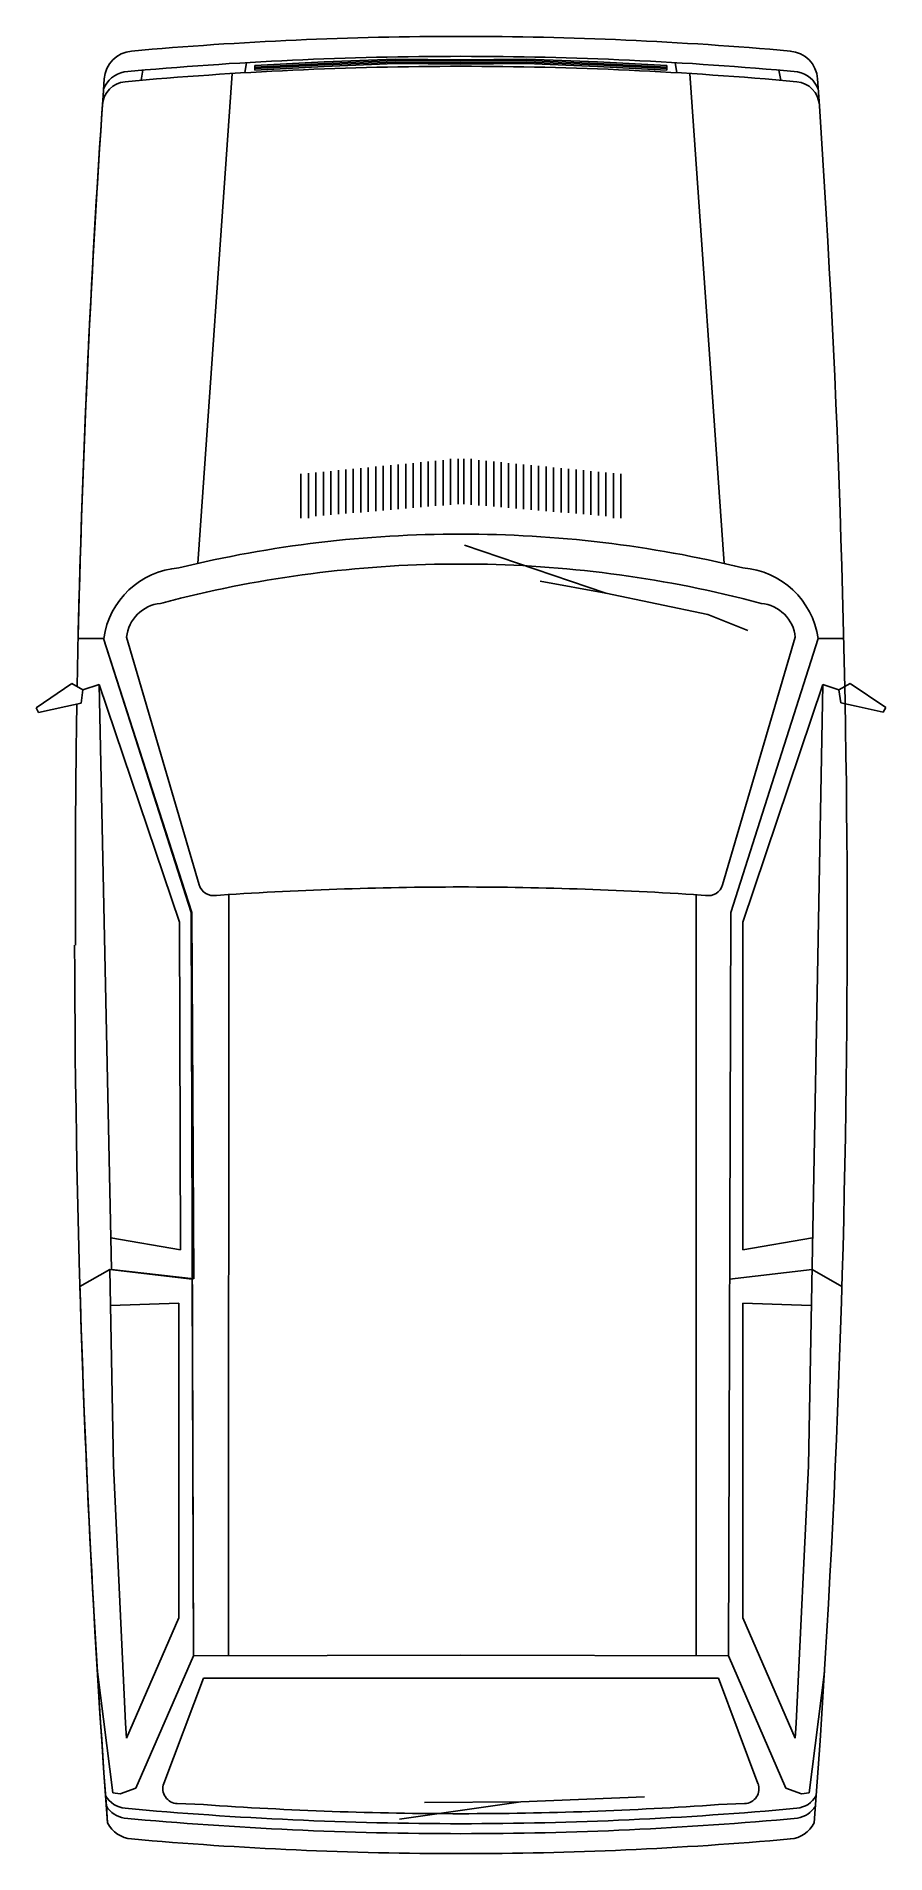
# Model space of a CAD drawing. Extents: x -5.44 to -3.73, y 18.04 to 21.68.
import ezdxf

# ---------------------------------------------------------------- set-up
doc = ezdxf.new("R2010")
doc.units = 0
doc.layers.get('0').update_dxf_attribs({"linetype": 'CONTINUOUS'})

msp = doc.modelspace()

# ---------------------------------------------------------------- linework, layer by layer
at = {"linetype": 'CONTINUOUS'}
for p, q in [((-5.0151, 21.6269), (-5.0183, 21.6066)), ((-4.9983, 21.6209), (-4.8594, 21.6284)), ((-4.9983, 21.6179), (-4.8594, 21.6254)), ((-4.9983, 21.6149), (-4.8594, 21.6224)), ((-4.8594, 21.6284), (-4.7172, 21.6338)), ((-4.8594, 21.6254), (-4.7172, 21.6308)), ((-4.8594, 21.6224), (-4.7172, 21.6278)), ((-4.8594, 21.6194), (-4.7172, 21.6248)), ((-4.7172, 21.6338), (-4.5855, 21.6326)), ((-4.7172, 21.6308), (-4.5855, 21.6296)), ((-4.7172, 21.6278), (-4.5855, 21.6266)), ((-4.7172, 21.6248), (-4.5855, 21.6236)), ((-4.4538, 21.6338), (-4.5855, 21.6326)), ((-4.4538, 21.6308), (-4.5855, 21.6296)), ((-4.4538, 21.6278), (-4.5855, 21.6266)), ((-4.4538, 21.6248), (-4.5855, 21.6236)), ((-4.3115, 21.6284), (-4.4538, 21.6338)), ((-4.3115, 21.6254), (-4.4538, 21.6308)), ((-4.3115, 21.6224), (-4.4538, 21.6278)), ((-4.3115, 21.6194), (-4.4538, 21.6248)), ((-4.1726, 21.6209), (-4.3115, 21.6284)), ((-4.1726, 21.6179), (-4.3115, 21.6254)), ((-4.1726, 21.6149), (-4.3115, 21.6224)), ((-4.1558, 21.6269), (-4.1526, 21.6066)), ((-5.2227, 21.6119), (-5.2265, 21.5915)), ((-5.044, 21.6051), (-5.1127, 20.6239)), ((-4.9983, 21.6209), (-4.9983, 21.6119)), ((-4.9983, 21.6119), (-4.8594, 21.6194)), ((-4.1726, 21.6119), (-4.3115, 21.6194)), ((-4.1726, 21.6209), (-4.1726, 21.6119)), ((-4.1269, 21.6051), (-4.0582, 20.6239)), ((-3.9483, 21.6119), (-3.9444, 21.5915)), ((-4.7111, 20.822), (-4.7111, 20.7325)), ((-4.6961, 20.8234), (-4.6961, 20.7338)), ((-4.6811, 20.8249), (-4.6811, 20.735)), ((-4.6661, 20.8264), (-4.6661, 20.7363)), ((-4.6511, 20.8278), (-4.6511, 20.7376)), ((-4.6361, 20.8293), (-4.6361, 20.7389)), ((-4.6211, 20.8307), (-4.6211, 20.7401)), ((-4.6061, 20.8336), (-4.6061, 20.7414)), ((-4.5911, 20.8336), (-4.5911, 20.7427)), ((-4.5798, 20.8336), (-4.5798, 20.7427)), ((-4.5648, 20.8336), (-4.5648, 20.7414)), ((-4.5498, 20.8307), (-4.5498, 20.7401)), ((-4.5348, 20.8293), (-4.5348, 20.7389)), ((-4.5198, 20.8278), (-4.5198, 20.7376)), ((-4.5048, 20.8264), (-4.5048, 20.7363)), ((-4.4898, 20.8249), (-4.4898, 20.735)), ((-4.4748, 20.8234), (-4.4748, 20.7338)), ((-4.4598, 20.822), (-4.4598, 20.7325)), ((-4.9061, 20.8031), (-4.9061, 20.7146)), ((-4.8911, 20.8045), (-4.8911, 20.7146)), ((-4.8761, 20.806), (-4.8761, 20.7185)), ((-4.8611, 20.8075), (-4.8611, 20.7198)), ((-4.8461, 20.8089), (-4.8461, 20.721)), ((-4.8311, 20.8104), (-4.8311, 20.7223)), ((-4.8161, 20.8118), (-4.8161, 20.7236)), ((-4.8011, 20.8133), (-4.8011, 20.7249)), ((-4.7861, 20.8147), (-4.7861, 20.7261)), ((-4.7711, 20.8162), (-4.7711, 20.7274)), ((-4.7561, 20.8176), (-4.7561, 20.7287)), ((-4.7411, 20.8191), (-4.7411, 20.73)), ((-4.7261, 20.8205), (-4.7261, 20.7312)), ((-4.4448, 20.8205), (-4.4448, 20.7312)), ((-4.4298, 20.8191), (-4.4298, 20.73)), ((-4.4148, 20.8176), (-4.4148, 20.7287)), ((-4.3998, 20.8162), (-4.3998, 20.7274)), ((-4.3848, 20.8147), (-4.3848, 20.7261)), ((-4.3698, 20.8133), (-4.3698, 20.7249)), ((-4.3548, 20.8118), (-4.3548, 20.7236)), ((-4.3398, 20.8104), (-4.3398, 20.7223)), ((-4.3248, 20.8089), (-4.3248, 20.721)), ((-4.3098, 20.8075), (-4.3098, 20.7198)), ((-4.2948, 20.806), (-4.2948, 20.7185)), ((-4.2798, 20.8045), (-4.2798, 20.7146)), ((-4.2648, 20.8031), (-4.2648, 20.7146)), ((-4.5786, 20.6601), (-4.2949, 20.5642)), ((-4.4267, 20.5884), (-4.2949, 20.5642)), ((-4.4267, 20.5884), (-4.4267, 20.5884)), ((-4.2949, 20.5642), (-4.0907, 20.5212)), ((-4.0907, 20.5212), (-4.0103, 20.4892)), ((-5.3526, 20.4735), (-5.3014, 20.4736)), ((-5.3014, 20.4736), (-5.1247, 19.9248)), ((-5.3014, 20.4736), (-5.1262, 19.9243)), ((-5.2555, 20.476), (-5.1099, 19.9799)), ((-3.9155, 20.476), (-4.0611, 19.9799)), ((-3.8696, 20.4736), (-4.0448, 19.9243)), ((-3.8183, 20.4737), (-3.8696, 20.4736)), ((-5.3653, 20.3835), (-5.4363, 20.3346)), ((-5.3428, 20.3704), (-5.3653, 20.3835)), ((-5.3465, 20.3442), (-5.3428, 20.3704)), ((-5.3106, 20.3813), (-5.3428, 20.3704)), ((-5.3106, 20.3813), (-5.1492, 19.9055)), ((-5.3106, 20.3813), (-5.2857, 19.2097)), ((-3.8601, 20.3813), (-4.0203, 19.9051)), ((-3.8601, 20.3813), (-3.8892, 18.8161)), ((-3.8601, 20.3813), (-3.8279, 20.3705)), ((-3.8279, 20.3705), (-3.8055, 20.3836)), ((-3.8241, 20.3443), (-3.8279, 20.3705)), ((-3.8055, 20.3836), (-3.7343, 20.3349)), ((-5.4363, 20.3346), (-5.4316, 20.3252)), ((-5.4316, 20.3252), (-5.3773, 20.3375)), ((-5.3773, 20.3375), (-5.3465, 20.3442)), ((-3.7933, 20.3377), (-3.8241, 20.3443)), ((-3.739, 20.3256), (-3.7933, 20.3377)), ((-3.7343, 20.3349), (-3.739, 20.3256)), ((-5.0507, 19.9606), (-5.0512, 18.4359)), ((-4.1141, 19.9602), (-4.1139, 18.4358)), ((-5.1262, 19.9243), (-5.1216, 18.4356)), ((-5.1247, 19.9248), (-5.1205, 19.191)), ((-4.0448, 19.9243), (-4.0493, 18.4356)), ((-5.1492, 19.9055), (-5.1474, 19.249)), ((-4.0203, 19.9051), (-4.0203, 19.2486)), ((-5.1474, 19.249), (-5.287, 19.2731)), ((-4.0203, 19.2486), (-3.8807, 19.2731)), ((-5.289, 19.2096), (-5.3489, 19.1755)), ((-5.289, 19.2096), (-5.2817, 18.8161)), ((-5.289, 19.2096), (-5.1239, 19.1905)), ((-5.2857, 19.2097), (-5.1205, 19.191)), ((-5.1239, 19.1905), (-5.1216, 18.4356)), ((-3.8819, 19.2096), (-4.047, 19.1905)), ((-3.8819, 19.2096), (-3.822, 19.1755)), ((-5.2877, 19.1371), (-5.1507, 19.1419)), ((-5.1507, 19.1419), (-5.1507, 18.5118)), ((-4.0203, 19.1419), (-4.0203, 18.5118)), ((-3.8833, 19.1371), (-4.0203, 19.1419)), ((-5.2817, 18.8161), (-5.2576, 18.3009)), ((-3.8892, 18.8161), (-3.9134, 18.3009)), ((-5.1507, 18.5118), (-5.2553, 18.2706)), ((-4.0203, 18.5118), (-3.9156, 18.2706)), ((-5.1216, 18.4356), (-5.2368, 18.1706)), ((-5.1216, 18.4356), (-4.5855, 18.4372)), ((-4.0493, 18.4356), (-4.5855, 18.4372)), ((-4.0493, 18.4356), (-3.9341, 18.1706)), ((-5.2831, 18.1611), (-5.3139, 18.4034)), ((-5.1015, 18.3912), (-5.1808, 18.1802)), ((-5.1015, 18.3912), (-4.5855, 18.3912)), ((-4.0695, 18.3912), (-4.5855, 18.3912)), ((-4.0695, 18.3912), (-3.9902, 18.1802)), ((-3.8879, 18.1611), (-3.857, 18.4034)), ((-5.2553, 18.2706), (-5.2576, 18.3009)), ((-3.9156, 18.2706), (-3.9134, 18.3009)), ((-5.2368, 18.1706), (-5.2681, 18.1595)), ((-3.9341, 18.1706), (-3.9029, 18.1595)), ((-5.2681, 18.1595), (-5.2831, 18.1611)), ((-5.1015, 18.1378), (-5.1538, 18.1397)), ((-4.7083, 18.1087), (-4.4653, 18.1436)), ((-4.4653, 18.1436), (-4.6585, 18.142)), ((-4.4653, 18.1436), (-4.2176, 18.1532)), ((-4.0695, 18.1378), (-4.0171, 18.1397)), ((-3.9029, 18.1595), (-3.8879, 18.1611))]:
    msp.add_line(p, q, dxfattribs=at)
for centre, radius, start, end in [((-4.5809, 14.169), 7.5105, 90.03477, 95.07743), ((-4.59, 14.169), 7.5105, 84.92257, 89.96523), ((-5.2403, 21.5903), 0.06, 95.0774, 176.0024), ((-4.5809, 14.169), 7.4705, 90.03477, 95.21726), ((-4.59, 14.169), 7.4705, 84.78274, 89.96523), ((-3.9307, 21.5903), 0.06, 3.9976, 84.9226), ((19.0319, 19.894), 24.3914, 176.00241, 178.63861), ((19.0319, 19.894), 24.3914, 176.00241, 178.5959), ((-5.2539, 21.5388), 0.05, 95.2173, 176.1254), ((-5.2499, 21.5544), 0.0551, 100.8033, 159.8334), ((-4.5809, 14.169), 7.4505, 90.03477, 95.21726), ((-4.59, 14.169), 7.4505, 84.78274, 89.96523), ((-3.9171, 21.5388), 0.05, 3.8746, 84.7827), ((-3.9211, 21.5544), 0.0551, 20.1666, 79.1967), ((-28.2028, 19.894), 24.3914, 359.91892, 3.99759), ((-5.2499, 21.5544), 0.0551, 192.3429, 192.5542), ((-3.9211, 21.5544), 0.0551, 347.4458, 347.6571), ((-4.5855, 18.2824), 2.4002, 90, 103.6202), ((-4.5855, 18.2824), 2.4002, 76.3798, 90), ((-5.1375, 20.45), 0.1655, 94.5688, 171.8216), ((-4.5855, 18.2824), 2.3402, 90, 103.887), ((-4.5855, 18.2824), 2.3402, 76.113, 90), ((-4.0335, 20.45), 0.1655, 8.1784, 85.4312), ((-5.1801, 20.4682), 0.0758, 95.5445, 174.1099), ((-4.769, 19.0247), 1.5755, 103.887, 105.4019), ((-4.402, 19.0247), 1.5755, 74.5981, 76.113), ((-3.9908, 20.4682), 0.0758, 5.8901, 84.4555), ((19.0333, 19.9589), 24.3914, 178.79107, 179.01739), ((19.0333, 19.9589), 24.3914, 179.09926, 180.23386), ((-5.0811, 19.9884), 0.03, 196.3582, 280.6398), ((-4.5815, 12.6875), 7.2882, 90.03148, 93.94259), ((-4.5895, 12.6875), 7.2882, 86.05741, 89.96852), ((-4.0898, 19.9884), 0.03, 259.3602, 343.6418), ((19.0319, 19.894), 24.3914, 180.08108, 184.21563), ((-28.2028, 19.894), 24.3914, 355.78437, 359.91892), ((19.0319, 19.894), 24.3914, 181.68816, 184.21563), ((-5.1527, 18.1697), 0.03, 159.3937, 267.8696), ((-4.0182, 18.1697), 0.03, 272.1304, 20.6063), ((-3.9211, 18.1646), 0.0551, 12.3429, 12.5542), ((-5.2539, 18.1802), 0.05, 209.2716, 264.7827), ((-5.2499, 18.1646), 0.0551, 213.3134, 259.1967), ((-4.5809, 25.55), 7.4505, 264.78274, 269.96523), ((-4.5809, 25.55), 7.4305, 265.98274, 269.96523), ((-4.59, 25.55), 7.4305, 270.03477, 274.01726), ((-4.59, 25.55), 7.4505, 270.03477, 275.21726), ((-3.9171, 18.1802), 0.05, 275.2173, 330.7284), ((-3.9211, 18.1646), 0.0551, 280.8033, 326.6866), ((-5.2403, 18.1287), 0.06, 207.5285, 264.9226), ((-4.5809, 25.55), 7.4705, 264.78274, 269.96523), ((-4.59, 25.55), 7.4705, 270.03477, 275.21726), ((-3.9307, 18.1287), 0.06, 275.0774, 332.4715), ((-4.5809, 25.55), 7.5105, 264.92257, 269.96523), ((-4.59, 25.55), 7.5105, 270.03477, 275.07743)]:
    msp.add_arc(centre, radius, start, end, dxfattribs=at)

doc.saveas('drawing.dxf')
